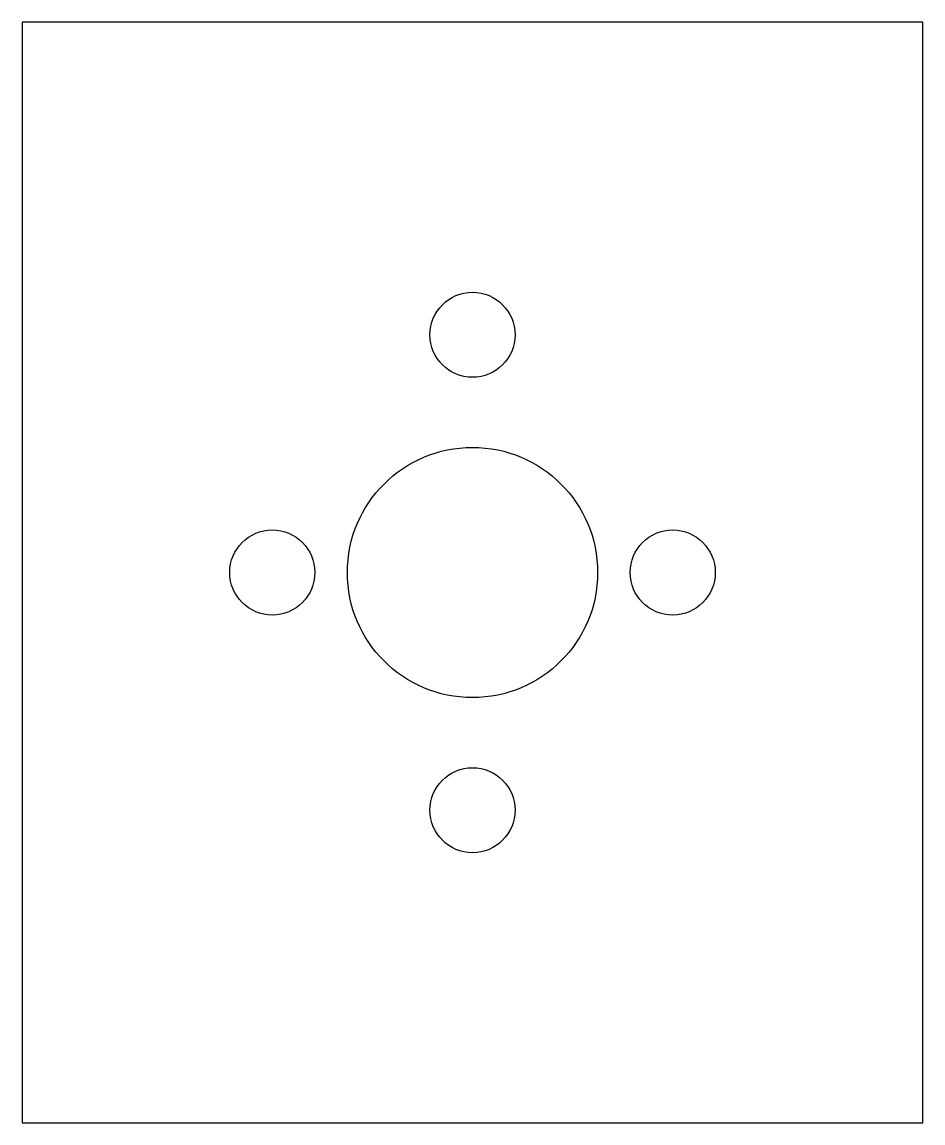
# Model space of a CAD drawing. Header units: millimetres. Extents: x 26 to 62, y 10 to 54.
import ezdxf

# ---------------------------------------------------------------- set-up
doc = ezdxf.new("R2010")
doc.units = ezdxf.units.MM
doc.layers.get('0').update_dxf_attribs({"linetype": 'CONTINUOUS'})

msp = doc.modelspace()

# ---------------------------------------------------------------- linework, layer by layer
msp.add_lwpolyline([(26, 10), (62, 10), (62, 54), (26, 54)], close=True)
for centre, radius in [((44, 41.5), 1.7), ((44, 32), 5), ((36, 32), 1.7), ((52, 32), 1.7), ((44, 22.5), 1.7)]:
    msp.add_circle(centre, radius)

doc.saveas('drawing.dxf')
